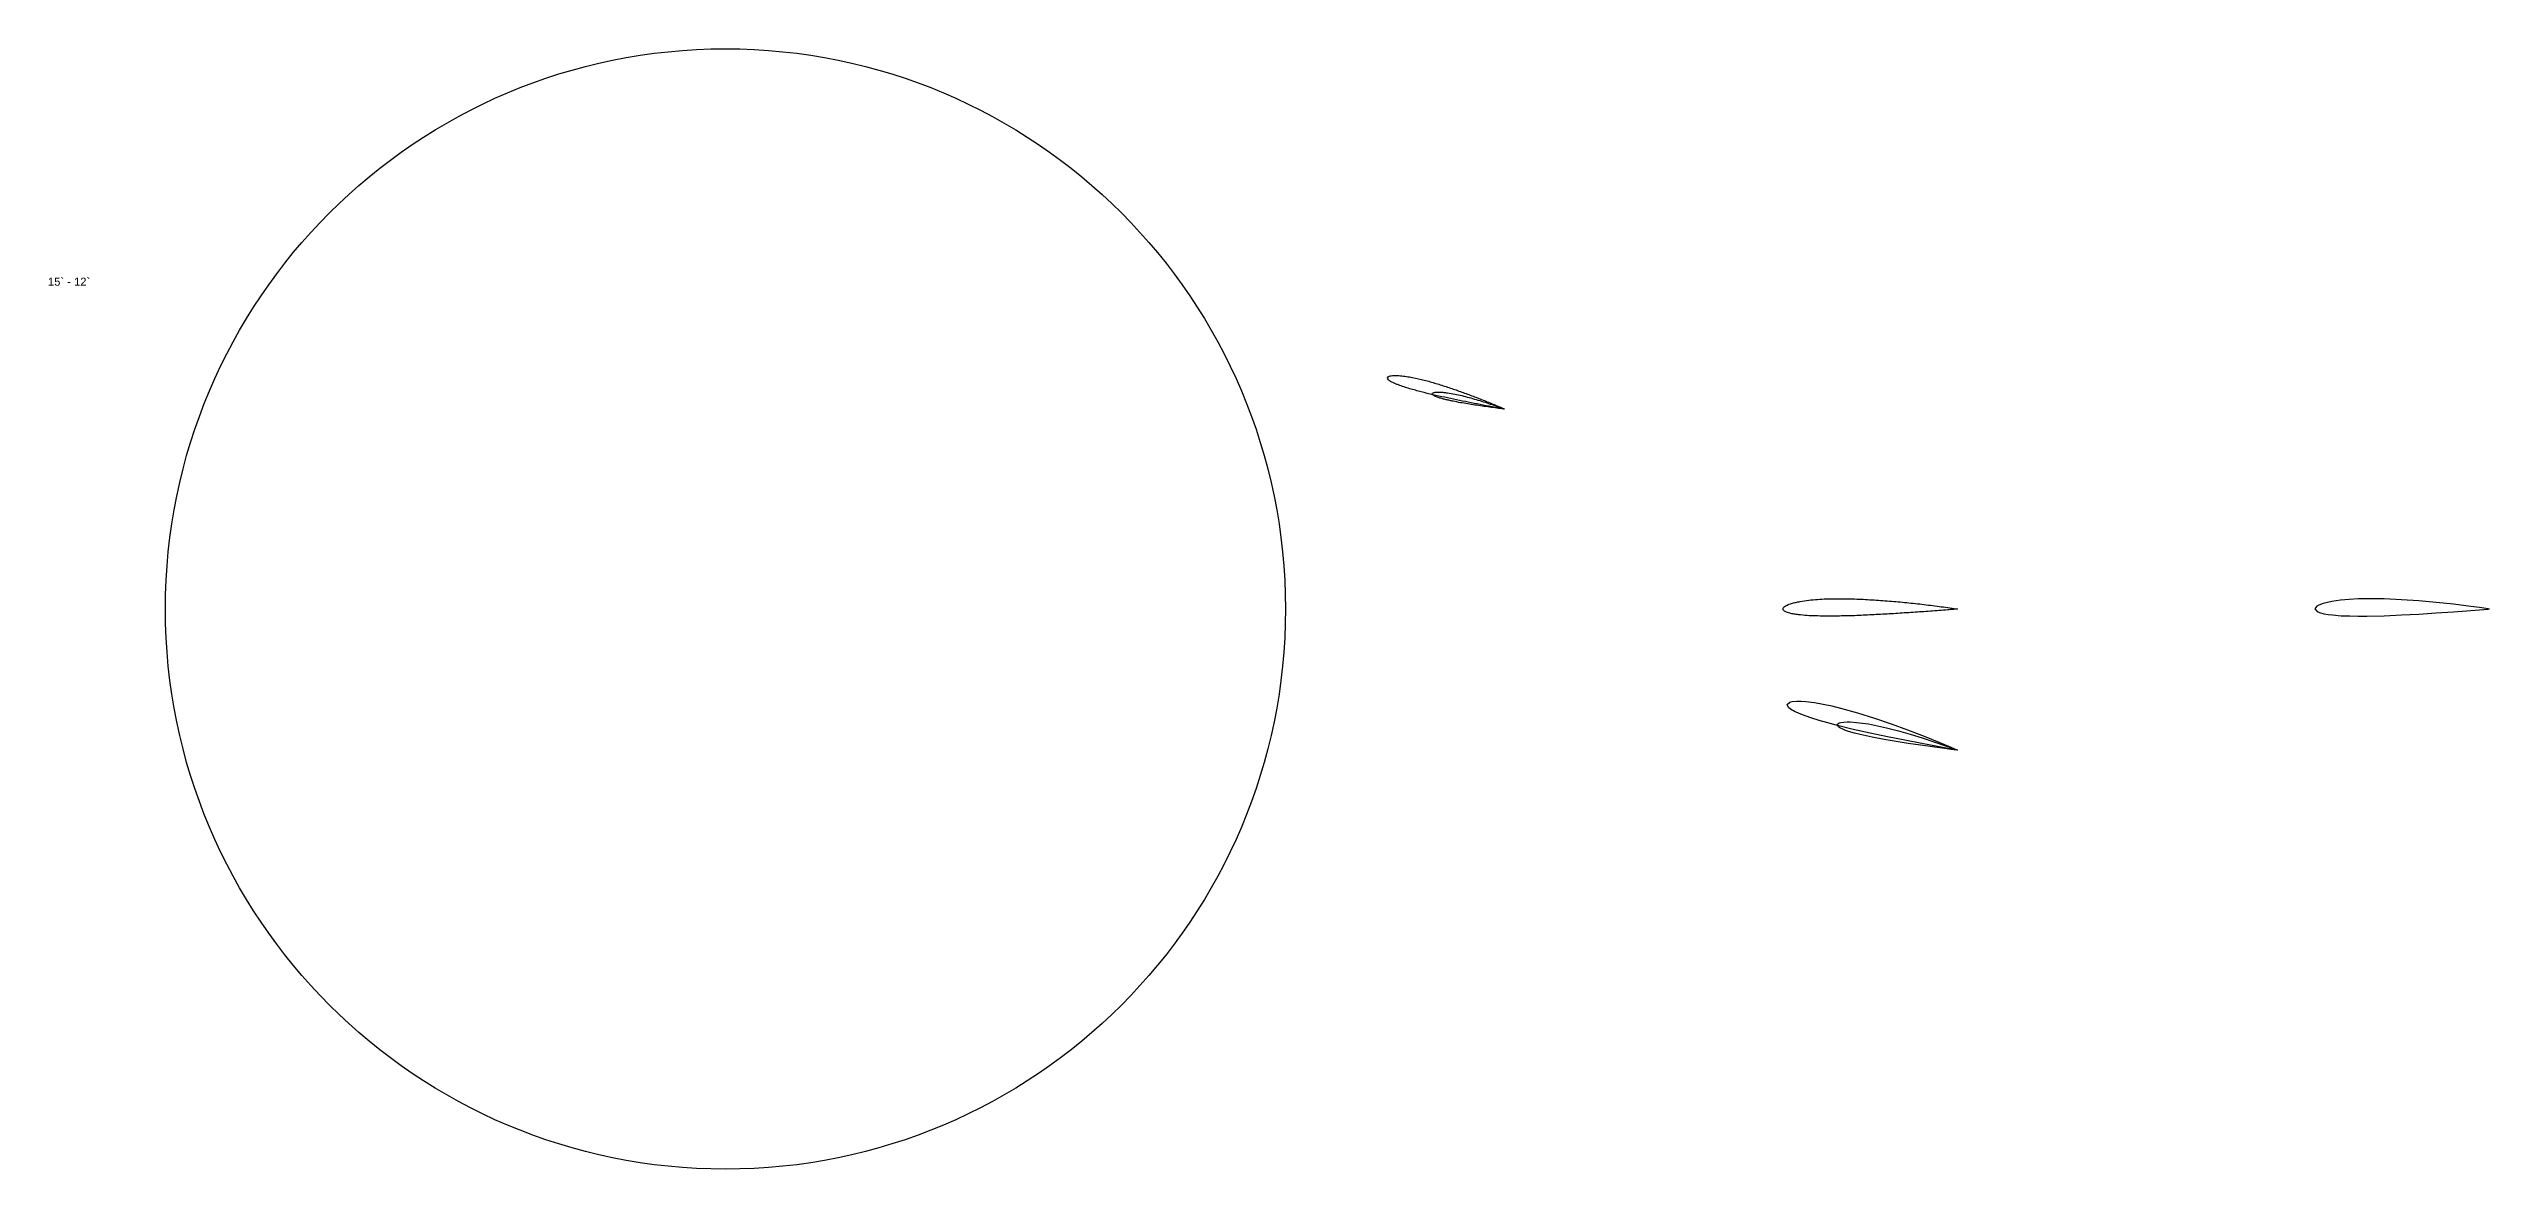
# Model space of a CAD drawing. Header units: centimetres. Extents: x -123 to 62, y -114 to 59.
# Drawn here: x -16.9 to 44.1, y -62.5 to -34.5 of the extents above; entities that cross this region are included whole.
import ezdxf

# ---------------------------------------------------------------- set-up
doc = ezdxf.new("R2010")
doc.units = ezdxf.units.CM
doc.header["$MEASUREMENT"] = 0
for name, color, linetype in [('Airfoil', 3, 'Continuous'), ('Guides', 1, 'Continuous'), ('PolyAirfoil', 6, 'Continuous')]:
    doc.layers.add(name, color=color, linetype=linetype)
doc.styles.get("Standard").update_dxf_attribs({"font": 'arial.ttf'})

msp = doc.modelspace()

# ---------------------------------------------------------------- linework, layer by layer
for p, q in [((39.783, -48.385), (39.732, -48.456)), ((39.732, -48.456), (39.789, -48.522)), ((39.836, -48.357), (39.783, -48.385)), ((39.789, -48.522), (39.845, -48.545)), ((39.943, -48.318), (39.836, -48.357)), ((39.845, -48.545), (39.954, -48.574)), ((40.051, -48.29), (39.943, -48.318)), ((39.954, -48.574), (40.063, -48.593)), ((40.159, -48.268), (40.051, -48.29)), ((40.063, -48.593), (40.172, -48.606)), ((40.376, -48.237), (40.159, -48.268)), ((40.172, -48.606), (40.388, -48.623)), ((40.594, -48.216), (40.376, -48.237)), ((40.388, -48.623), (40.604, -48.631)), ((40.811, -48.204), (40.594, -48.216)), ((40.604, -48.631), (40.819, -48.634)), ((41.029, -48.199), (40.811, -48.204)), ((40.819, -48.634), (41.035, -48.632)), ((41.466, -48.203), (41.029, -48.199)), ((41.035, -48.632), (41.466, -48.627)), ((41.9, -48.223), (41.466, -48.203)), ((41.466, -48.627), (41.898, -48.605)), ((41.898, -48.605), (42.331, -48.583)), ((42.335, -48.253), (41.9, -48.223)), ((42.331, -48.583), (42.764, -48.556)), ((42.768, -48.291), (42.335, -48.253)), ((42.764, -48.556), (43.198, -48.527)), ((43.202, -48.337), (42.768, -48.291)), ((43.198, -48.527), (43.632, -48.495)), ((43.635, -48.391), (43.202, -48.337)), ((43.632, -48.495), (43.849, -48.478)), ((43.851, -48.42), (43.635, -48.391)), ((43.849, -48.478), (44.067, -48.461)), ((44.067, -48.452), (43.851, -48.42)), ((44.067, -48.452), (44.091, -48.456)), ((44.091, -48.456), (44.067, -48.461))]:
    msp.add_line(p, q)
at = {"layer": 'Airfoil'}
for points in [[(19.478, -43.46), (19.463, -43.453), (19.323, -43.393), (19.184, -43.334), (18.903, -43.221), (18.62, -43.112), (18.336, -43.008), (18.05, -42.91), (17.762, -42.819), (17.47, -42.737), (17.174, -42.671), (17.024, -42.645), (16.873, -42.627), (16.796, -42.622), (16.719, -42.622), (16.64, -42.629), (16.599, -42.638), (16.552, -42.677), (16.579, -42.731), (16.612, -42.757), (16.68, -42.796), (16.75, -42.828), (16.821, -42.856), (16.963, -42.906), (17.106, -42.951), (17.251, -42.991), (17.395, -43.029), (17.685, -43.103), (17.98, -43.166), (18.274, -43.229), (18.57, -43.289), (18.866, -43.347), (19.163, -43.404), (19.312, -43.432), (19.406, -43.449), (19.478, -43.46)], [(19.478, -43.46), (19.468, -43.456), (19.381, -43.424), (19.294, -43.393), (19.119, -43.333), (18.944, -43.275), (18.767, -43.221), (18.59, -43.17), (18.411, -43.124), (18.23, -43.084), (18.048, -43.053), (17.956, -43.042), (17.863, -43.036), (17.816, -43.035), (17.769, -43.037), (17.721, -43.044), (17.696, -43.051), (17.669, -43.076), (17.687, -43.108), (17.708, -43.123), (17.751, -43.145), (17.795, -43.162), (17.838, -43.177), (17.927, -43.203), (18.016, -43.225), (18.105, -43.246), (18.194, -43.264), (18.374, -43.3), (18.555, -43.329), (18.736, -43.358), (18.919, -43.385), (19.101, -43.411), (19.284, -43.436), (19.376, -43.448), (19.434, -43.456), (19.478, -43.46)], [(30.797, -48.456), (30.773, -48.452), (30.557, -48.42), (30.341, -48.391), (29.908, -48.337), (29.475, -48.291), (29.041, -48.253), (28.606, -48.223), (28.172, -48.203), (27.736, -48.199), (27.3, -48.216), (27.082, -48.237), (26.865, -48.268), (26.757, -48.29), (26.649, -48.318), (26.542, -48.357), (26.489, -48.385), (26.438, -48.456), (26.495, -48.522), (26.551, -48.545), (26.66, -48.574), (26.769, -48.593), (26.878, -48.606), (27.094, -48.623), (27.31, -48.631), (27.526, -48.634), (27.741, -48.632), (28.172, -48.627), (28.604, -48.605), (29.037, -48.583), (29.47, -48.556), (29.904, -48.527), (30.338, -48.495), (30.555, -48.478), (30.693, -48.467), (30.797, -48.456)]]:
    msp.add_spline(points, degree=3, dxfattribs=at)
at = {"layer": 'Guides'}
msp.add_circle((0, -48.456), 14, dxfattribs=at)
at = {"layer": 'PolyAirfoil'}
for points in [[(30.781, -51.975), (30.797, -51.984), (30.779, -51.984), (30.561, -51.944), (30.344, -51.903), (29.911, -51.82), (29.479, -51.735), (29.048, -51.648), (28.619, -51.557), (28.19, -51.464), (27.767, -51.357), (27.555, -51.301), (27.345, -51.242), (27.136, -51.178), (26.928, -51.105), (26.826, -51.063), (26.724, -51.016), (26.624, -50.959), (26.576, -50.922), (26.537, -50.842), (26.606, -50.786), (26.665, -50.772), (26.78, -50.762), (26.893, -50.763), (27.005, -50.77), (27.225, -50.797), (27.444, -50.834), (27.66, -50.879), (27.875, -50.931), (28.301, -51.05), (28.721, -51.183), (29.138, -51.326), (29.553, -51.477), (29.965, -51.636), (30.375, -51.802), (30.578, -51.887)], [(30.786, -51.978), (30.797, -51.984), (30.784, -51.984), (30.632, -51.965), (30.479, -51.944), (30.175, -51.903), (29.872, -51.859), (29.569, -51.814), (29.267, -51.766), (28.966, -51.718), (28.668, -51.658), (28.519, -51.627), (28.37, -51.594), (28.223, -51.557), (28.076, -51.514), (28.003, -51.489), (27.93, -51.46), (27.859, -51.424), (27.824, -51.399), (27.794, -51.346), (27.84, -51.304), (27.881, -51.292), (27.96, -51.281), (28.039, -51.278), (28.117, -51.278), (28.271, -51.289), (28.424, -51.307), (28.576, -51.33), (28.727, -51.358), (29.028, -51.425), (29.325, -51.503), (29.62, -51.587), (29.914, -51.677), (30.206, -51.772), (30.497, -51.873), (30.641, -51.925)]]:
    msp.add_lwpolyline(points, close=True, dxfattribs=at)

# ---------------------------------------------------------------- texts
at = {"insert": (-16.936, -40.176), "char_height": 0.2, "attachment_point": 1}
msp.add_mtext_dynamic_manual_height_columns('15` - 12`', width=1.76697, gutter_width=1, heights=[0], dxfattribs=at)

doc.saveas('drawing.dxf')
